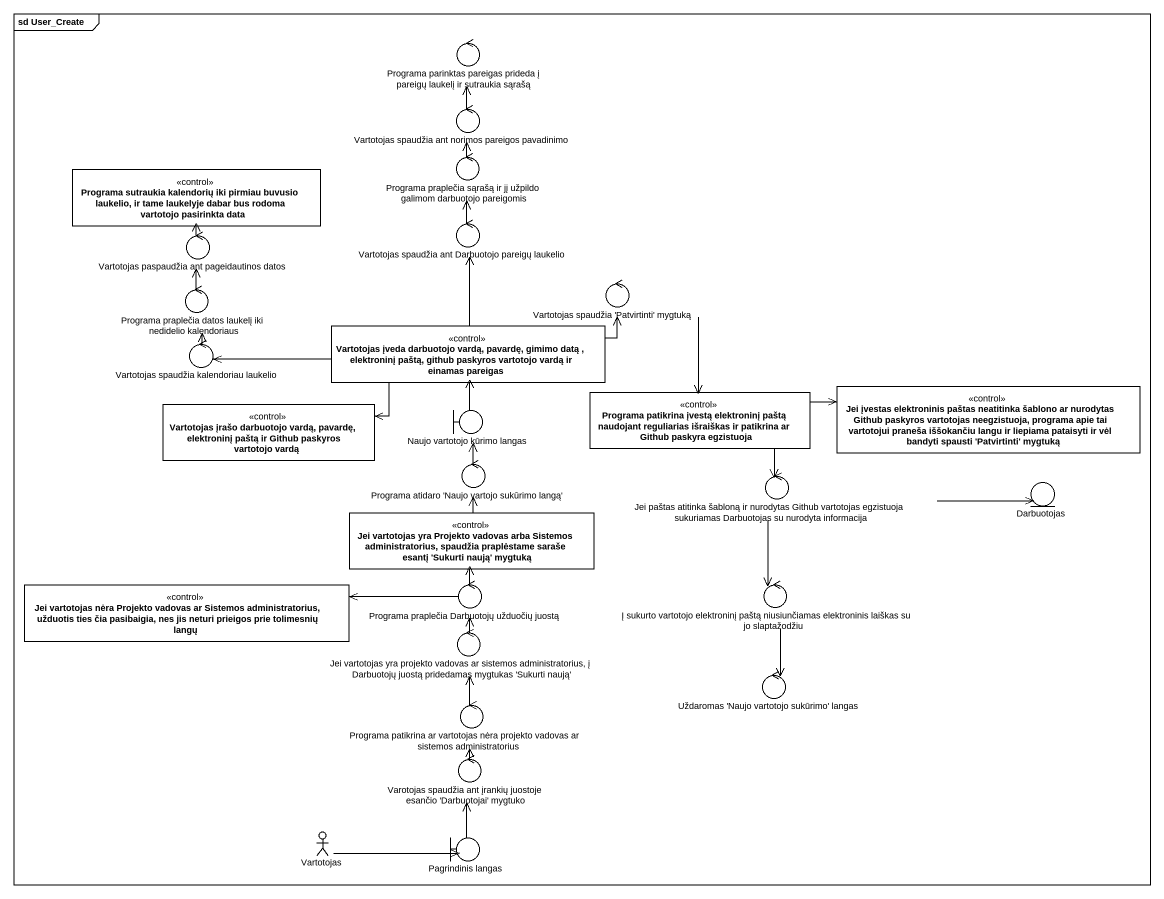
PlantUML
@startuml
mainframe sd User_Create
allowmixing
hide circle
hide empty members
control "Programa parinktas pareigas prideda į pareigų laukelį ir sutraukia sąrašą" as Programa_parinktas_pareigas
control "Vartotojas spaudžia ant norimos pareigos pavadinimo" as Vartotojas_spaudžia_ant
class "Programa sutraukia kalendorių iki pirmiau buvusio laukelio, ir tame laukelyje dabar bus rodoma vartotojo pasirinkta data" as Programa_sutraukia <<control>>
control "Programa praplečia sąrašą ir jį užpildo galimom darbuotojo pareigomis" as Programa_praplečia_sąrašą
control "Vartotojas spaudžia ant Darbuotojo pareigų laukelio" as Vartotojas_spaudžia_ant_2
control "Vartotojas paspaudžia ant pageidautinos datos" as Vartotojas_paspaudžia_ant
control "Programa praplečia datos laukelį iki nedidelio kalendoriaus" as Programa_praplečia_datos
control "Vartotojas spaudžia 'Patvirtinti' mygtuką" as Vartotojas_spaudžia
control "Vartotojas spaudžia kalendoriau laukelio" as Vartotojas_spaudžia_2
class "Vartotojas įveda darbuotojo vardą, pavardę, gimimo datą , elektroninį paštą, github paskyros vartotojo vardą ir einamas pareigas" as Vartotojas_įveda_darbuotojo <<control>>
class "Jei įvestas elektroninis paštas neatitinka šablono ar nurodytas Github paskyros vartotojas neegzistuoja, programa apie tai vartotojui praneša iššokančiu langu ir liepiama pataisyti ir vėl bandyti spausti 'Patvirtinti' mygtuką" as Jei_įvestas_elektroninis <<control>>
class "Vartotojas įrašo darbuotojo vardą, pavardę, elektroninį paštą ir Github paskyros vartotojo vardą" as Vartotojas_įrašo_darbuotojo <<control>>
boundary "Naujo vartotojo kūrimo langas" as Naujo_vartotojo_kūrimo
class "Programa patikrina įvestą elektroninį paštą naudojant reguliarias išraiškas ir patikrina ar Github paskyra egzistuoja" as Programa_patikrina_įvestą <<control>>
control "Programa atidaro 'Naujo vartojo sukūrimo langą'" as Programa_atidaro_Naujo
control "Jei paštas atitinka šabloną ir nurodytas Github vartotojas egzistuoja sukuriamas Darbuotojas su nurodyta informacija" as Jei_paštas_atitinka_šabloną
entity Darbuotojas
class "Jei vartotojas yra Projekto vadovas arba Sistemos administratorius, spaudžia praplėstame saraše esantį 'Sukurti naują' mygtuką" as Jei_vartotojas_yra_Projekto <<control>>
class "Jei vartotojas nėra Projekto vadovas ar Sistemos administratorius, užduotis ties čia pasibaigia, nes jis neturi prieigos prie tolimesnių langų" as Jei_vartotojas_nėra <<control>>
control "Programa praplečia Darbuotojų užduočių juostą" as Programa_praplečia
control "Į sukurto vartotojo elektroninį paštą niusiunčiamas elektroninis laiškas su jo slaptažodžiu" as Į_sukurto_vartotojo
control "Jei vartotojas yra projekto vadovas ar sistemos administratorius, į Darbuotojų juostą pridedamas mygtukas 'Sukurti naują'" as Jei_vartotojas_yra_projekto
control "Uždaromas 'Naujo vartotojo sukūrimo' langas" as Uždaromas_Naujo_vartotojo
control "Programa patikrina ar vartotojas nėra projekto vadovas ar sistemos administratorius" as Programa_patikrina_ar
control "Varotojas spaudžia ant įrankių juostoje esančio 'Darbuotojai' mygtuko" as Varotojas_spaudžia_ant
actor Vartotojas
boundary "Pagrindinis langas" as Pagrindinis_langas
Vartotojas_spaudžia_ant -up-> Programa_parinktas_pareigas
Programa_praplečia_sąrašą -up-> Vartotojas_spaudžia_ant
Vartotojas_spaudžia_ant_2 -up-> Programa_praplečia_sąrašą
Vartotojas_paspaudžia_ant -up-> Programa_sutraukia
Programa_praplečia_datos -up-> Vartotojas_paspaudžia_ant
Vartotojas_spaudžia --> Programa_patikrina_įvestą
Vartotojas_spaudžia_2 -up-> Programa_praplečia_datos
Vartotojas_įveda_darbuotojo -up-> Vartotojas_spaudžia_ant_2
Vartotojas_įveda_darbuotojo -right-> Vartotojas_spaudžia
Vartotojas_įveda_darbuotojo -left-> Vartotojas_spaudžia_2
Vartotojas_įveda_darbuotojo -left-> Vartotojas_įrašo_darbuotojo
Naujo_vartotojo_kūrimo -up-> Vartotojas_įveda_darbuotojo
Programa_patikrina_įvestą -right-> Jei_įvestas_elektroninis
Programa_patikrina_įvestą --> Jei_paštas_atitinka_šabloną
Programa_atidaro_Naujo -up-> Naujo_vartotojo_kūrimo
Jei_paštas_atitinka_šabloną -right-> Darbuotojas
Jei_paštas_atitinka_šabloną --> Į_sukurto_vartotojo
Jei_vartotojas_yra_Projekto -up-> Programa_atidaro_Naujo
Programa_praplečia -up-> Jei_vartotojas_yra_Projekto
Programa_praplečia -left-> Jei_vartotojas_nėra
Į_sukurto_vartotojo --> Uždaromas_Naujo_vartotojo
Jei_vartotojas_yra_projekto -up-> Programa_praplečia
Programa_patikrina_ar -up-> Jei_vartotojas_yra_projekto
Varotojas_spaudžia_ant -up-> Programa_patikrina_ar
Vartotojas -right-> Pagrindinis_langas
Pagrindinis_langas -up-> Varotojas_spaudžia_ant
@enduml
